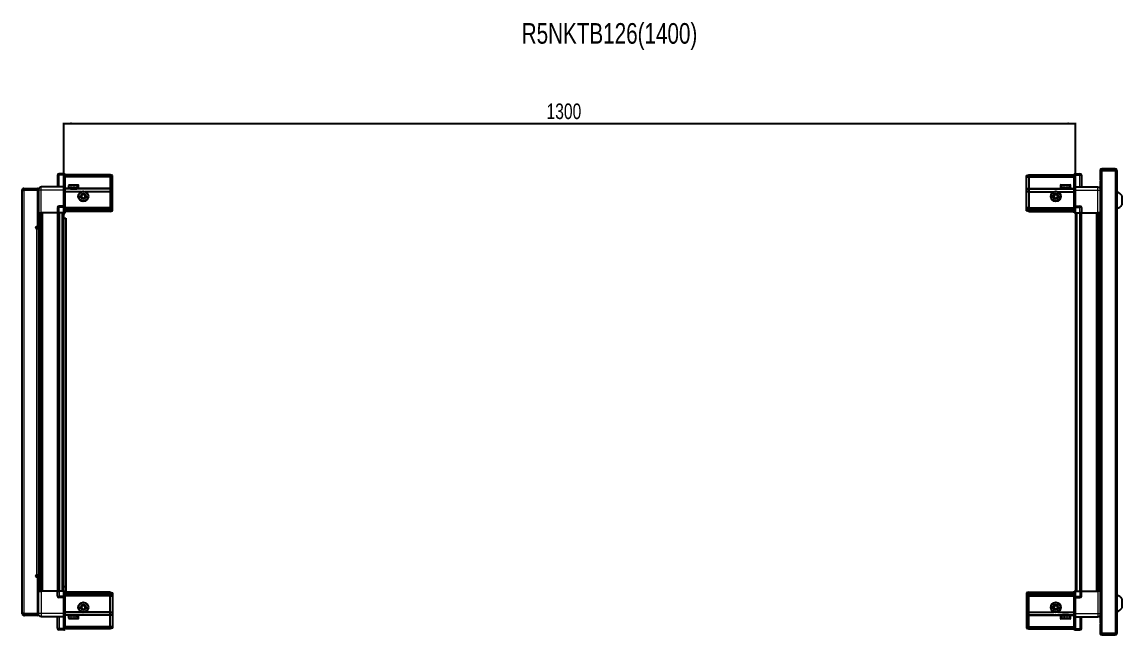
# Model space of a CAD drawing. Header units: millimetres. Extents: x 1315 to 5599, y -723 to 1664.
# Drawn here: x 2843 to 4257, y 877 to 1664 of the extents above; entities that cross this region are included whole.
import ezdxf

# ---------------------------------------------------------------- set-up
doc = ezdxf.new("R2010")
doc.units = ezdxf.units.MM
doc.layers.add('FORMAT', color=7, linetype='Continuous')
doc.styles.add('SLDTEXTSTYLE0', font='TXT', dxfattribs={"width": 0.75})
doc.dimstyles.new('SLDDIMSTYLE0', dxfattribs={"dimtxt": 20, "dimasz": 10, "dimexe": 0, "dimexo": 0.0625, "dimgap": 5, "dimtad": 2, "dimdec": 1, "dimrnd": 1e-09, "dimzin": 12, "dimdsep": 46, "dimtxsty": 'SLDTEXTSTYLE0', "dimsah": 1, "dimcen": 0.09, "dimadec": 0, "dimazin": 3, "dimtfac": 1, "dimtofl": 0, "dimtmove": 0, "dimatfit": 3, "dimfxl": 0, "dimfrac": 2, "dimtolj": 1, "dimtzin": 12, "dimarcsym": 0})

# ---------------------------------------------------------------- blocks, each defined once
blk = doc.blocks.new('_D_5')
at = {"layer": 'FORMAT'}
for p, q in [((2897, 1419.3), (2897, 1534.8)), ((2897, 1533.8), (4197, 1533.8)), ((4197, 1419.3), (4197, 1534.8))]:
    blk.add_line(p, q, dxfattribs=at)
for points in [[(2897, 1533.8), (2907, 1532.3), (2907, 1535.4)], [(4197, 1533.8), (4187, 1535.4), (4187, 1532.3)]]:
    blk.add_solid(points, dxfattribs=at)
at = {"layer": 'FORMAT', "insert": (3517.4, 1559.6), "char_height": 20, "attachment_point": 1, "style": 'SLDTEXTSTYLE0'}
blk.add_mtext('1300', dxfattribs=at)

msp = doc.modelspace()

# ---------------------------------------------------------------- linework, layer by layer
at = {"color": 7, "linetype": 'Continuous', "lineweight": 25}
for p, q in [((4228.83, 1473.72), (4228.83, 1461.32)), ((4230.33, 1473.72), (4230.33, 1461.32)), ((4230.83, 1460.82), (4230.83, 1473.72)), ((4230.83, 1473.72), (4248.23, 1473.72)), ((4248.23, 1475.82), (4230.93, 1475.82)), ((4248.23, 1474.32), (4230.93, 1474.32)), ((4248.23, 1474.32), (4248.23, 1475.82)), ((4248.23, 1473.72), (4250.33, 1473.72)), ((4250.33, 1473.72), (4250.33, 878.92)), ((2889.13, 1467.32), (2889.13, 1452.32)), ((2897.13, 1469.32), (2891.13, 1469.32)), ((2897.13, 1469.32), (2897.46, 1469.32)), ((2897.13, 1469.32), (2897.13, 1467.32)), ((2897.13, 1452.52), (2897.13, 1467.32)), ((2897.13, 1452.52), (2897.13, 1467.32)), ((2898.33, 1468.82), (2897.46, 1469.32)), ((2898.33, 1467.32), (2898.33, 1468.82)), ((2956.63, 1467.82), (2898.33, 1467.82)), ((2898.33, 1467.32), (2898.33, 1452.52)), ((2956.63, 1465.32), (2898.33, 1465.32)), ((2956.63, 1467.82), (2956.63, 1465.32)), ((2959.63, 1467.02), (2956.63, 1467.82)), ((2956.63, 1465.32), (2956.63, 1450.82)), ((2959.63, 1465.17), (2956.63, 1465.32)), ((2959.63, 1465.17), (2959.63, 1467.02)), ((2959.63, 1450.82), (2959.63, 1465.17)), ((4134.33, 1467.02), (4137.33, 1467.82)), ((4134.33, 1465.17), (4134.33, 1467.02)), ((4134.33, 1465.17), (4137.33, 1465.32)), ((4134.33, 1450.82), (4134.33, 1465.17)), ((4137.33, 1467.82), (4137.33, 1465.32)), ((4137.33, 1467.82), (4195.63, 1467.82)), ((4137.33, 1465.32), (4137.33, 1450.82)), ((4137.33, 1465.32), (4195.63, 1465.32)), ((4196.49, 1469.32), (4195.63, 1468.82)), ((4196.49, 1469.32), (4195.63, 1468.82)), ((4195.63, 1468.82), (4195.63, 1467.32)), ((4195.63, 1452.52), (4195.63, 1467.32)), ((4196.83, 1469.32), (4196.49, 1469.32)), ((4196.83, 1469.32), (4196.49, 1469.32)), ((4196.83, 1469.32), (4196.83, 1469.32)), ((4196.83, 1467.32), (4196.83, 1469.32)), ((4196.83, 1469.32), (4202.83, 1469.32)), ((4196.83, 1467.32), (4196.83, 1452.52)), ((4204.83, 1467.32), (4204.83, 1452.32)), ((4228.73, 1460.82), (4228.73, 891.82)), ((4228.73, 1460.82), (4230.83, 1460.82)), ((4228.83, 1461.32), (4230.33, 1461.32)), ((2843.63, 1443.96), (2843.33, 1443.96)), ((2843.33, 1432.39), (2843.33, 1443.96)), ((2845.13, 1448.47), (2843.63, 1448.47)), ((2843.63, 1447.97), (2843.63, 1448.47)), ((2843.63, 904.67), (2843.63, 1447.97)), ((2845.73, 1449.07), (2845.73, 1450.57)), ((2845.73, 1450.57), (2846.63, 1450.57)), ((2845.73, 1449.07), (2846.63, 1449.07)), ((2845.73, 1448.57), (2863.13, 1448.57)), ((2846.63, 1449.07), (2846.63, 1450.57)), ((2846.63, 1450.57), (2863.13, 1450.57)), ((2846.63, 1449.07), (2863.13, 1449.07)), ((2863.13, 1449.07), (2863.13, 1450.57)), ((2864.63, 1448.57), (2863.13, 1448.57)), ((2863.13, 1448.57), (2863.13, 1401.07)), ((2864.63, 1448.32), (2864.63, 1419.32)), ((2897.13, 1452.32), (2868.13, 1452.32)), ((2897.13, 1452.32), (2897.13, 1452.52)), ((2897.13, 1452.32), (2898.33, 1452.32)), ((2897.13, 1448.32), (2897.13, 1452.32)), ((2897.13, 1428.02), (2897.13, 1448.32)), ((2898.33, 1452.52), (2898.33, 1452.32)), ((2898.33, 1452.32), (2898.33, 1448.32)), ((2956.63, 1449.82), (2898.33, 1449.82)), ((2898.33, 1448.32), (2898.33, 1428.02)), ((2919.63, 1446.32), (2898.33, 1446.32)), ((2903.13, 1454.22), (2903.13, 1451.82)), ((2903.13, 1451.82), (2903.13, 1451.32)), ((2903.13, 1451.32), (2903.26, 1451.32)), ((2903.45, 1451.82), (2903.26, 1451.82)), ((2903.26, 1451.82), (2903.26, 1451.32)), ((2903.26, 1451.32), (2903.45, 1451.32)), ((2903.45, 1451.82), (2903.45, 1451.32)), ((2903.45, 1451.32), (2903.98, 1451.32)), ((2903.93, 1455.02), (2911.09, 1455.02)), ((2904.38, 1451.82), (2903.98, 1451.82)), ((2903.98, 1451.82), (2903.98, 1451.32)), ((2903.98, 1451.32), (2904.38, 1451.32)), ((2904.38, 1451.82), (2904.38, 1451.32)), ((2904.38, 1451.32), (2905.25, 1451.32)), ((2905.23, 1451.32), (2905.23, 1451.22)), ((2905.23, 1451.22), (2914.03, 1451.22)), ((2905.82, 1451.82), (2905.25, 1451.82)), ((2905.25, 1451.82), (2905.25, 1451.32)), ((2905.25, 1451.32), (2905.82, 1451.32)), ((2905.63, 1450.82), (2906.32, 1450.34)), ((2905.63, 1450.82), (2910.66, 1450.82)), ((2906.32, 1450.34), (2905.63, 1449.86)), ((2905.63, 1449.86), (2905.63, 1449.82)), ((2905.63, 1449.86), (2910.66, 1449.86)), ((2905.82, 1451.82), (2905.82, 1451.32)), ((2905.82, 1451.32), (2906.95, 1451.32)), ((2906.32, 1450.34), (2910.48, 1450.34)), ((2907.64, 1451.82), (2906.95, 1451.82)), ((2906.95, 1451.82), (2906.95, 1451.32)), ((2906.95, 1451.32), (2907.64, 1451.32)), ((2907.64, 1451.82), (2907.64, 1451.32)), ((2907.64, 1451.32), (2908.91, 1451.32)), ((2909.65, 1451.82), (2908.91, 1451.82)), ((2908.91, 1451.82), (2908.91, 1451.32)), ((2908.91, 1451.32), (2909.14, 1451.32)), ((2909.14, 1451.82), (2909.14, 1451.32)), ((2909.64, 1451.82), (2909.64, 1451.32)), ((2909.64, 1451.32), (2909.65, 1451.32)), ((2909.65, 1451.82), (2909.65, 1451.32)), ((2909.65, 1451.32), (2910.94, 1451.32)), ((2910.48, 1450.34), (2912.94, 1450.34)), ((2910.66, 1450.82), (2913.63, 1450.82)), ((2910.66, 1449.86), (2913.63, 1449.86)), ((2911.65, 1451.82), (2910.94, 1451.82)), ((2910.94, 1451.82), (2910.94, 1451.32)), ((2911, 1451.82), (2911, 1451.32)), ((2911, 1451.32), (2911.65, 1451.32)), ((2911.09, 1455.02), (2915.33, 1455.02)), ((2911.65, 1451.82), (2911.65, 1451.32)), ((2911.65, 1451.32), (2912.84, 1451.32)), ((2913.46, 1451.82), (2912.84, 1451.82)), ((2912.84, 1451.82), (2912.84, 1451.32)), ((2912.84, 1451.32), (2913.46, 1451.32)), ((2912.94, 1450.34), (2913.63, 1450.82)), ((2913.63, 1449.86), (2912.94, 1450.34)), ((2913.46, 1451.82), (2913.46, 1451.32)), ((2913.46, 1451.32), (2914.43, 1451.32)), ((2913.63, 1449.82), (2913.63, 1449.86)), ((2914.03, 1451.22), (2914.03, 1451.32)), ((2914.9, 1451.82), (2914.43, 1451.82)), ((2914.43, 1451.82), (2914.43, 1451.32)), ((2914.43, 1451.32), (2914.9, 1451.32)), ((2914.9, 1451.82), (2914.9, 1451.32)), ((2914.9, 1451.32), (2915.55, 1451.32)), ((2915.82, 1451.82), (2915.55, 1451.82)), ((2915.55, 1451.82), (2915.55, 1451.32)), ((2915.55, 1451.32), (2915.82, 1451.32)), ((2915.82, 1451.82), (2915.82, 1451.32)), ((2915.82, 1451.32), (2916.09, 1451.32)), ((2916.13, 1451.82), (2916.09, 1451.82)), ((2916.09, 1451.82), (2916.09, 1451.32)), ((2916.09, 1451.32), (2916.13, 1451.32)), ((2916.13, 1451.82), (2916.13, 1454.22)), ((2916.13, 1451.82), (2916.13, 1451.32)), ((2956.63, 1446.32), (2924.63, 1446.32)), ((2956.63, 1450.82), (2956.63, 1449.82)), ((2956.63, 1449.82), (2956.63, 1446.32)), ((2959.63, 1449.02), (2956.63, 1449.82)), ((2956.63, 1446.32), (2956.63, 1425.82)), ((2956.63, 1446.32), (2959.63, 1445.99)), ((2959.63, 1449.02), (2959.63, 1450.82)), ((2959.63, 1445.99), (2959.63, 1449.02)), ((2959.63, 1425.82), (2959.63, 1445.99)), ((4134.33, 1449.02), (4134.33, 1450.82)), ((4134.33, 1449.02), (4137.33, 1449.82)), ((4134.33, 1445.99), (4134.33, 1449.02)), ((4137.33, 1446.32), (4134.33, 1445.99)), ((4134.33, 1425.82), (4134.33, 1445.99)), ((4137.33, 1450.82), (4137.33, 1449.82)), ((4137.33, 1449.82), (4137.33, 1446.32)), ((4137.33, 1449.82), (4195.63, 1449.82)), ((4137.33, 1446.32), (4137.33, 1425.82)), ((4137.33, 1446.32), (4169.33, 1446.32)), ((4174.33, 1446.32), (4195.63, 1446.32)), ((4177.83, 1454.22), (4177.83, 1451.32)), ((4177.83, 1451.32), (4177.86, 1451.32)), ((4177.98, 1451.82), (4177.86, 1451.82)), ((4177.86, 1451.82), (4177.86, 1451.32)), ((4177.86, 1451.32), (4177.98, 1451.32)), ((4177.98, 1451.82), (4177.98, 1451.32)), ((4177.98, 1451.32), (4178.39, 1451.32)), ((4178.73, 1451.82), (4178.39, 1451.82)), ((4178.39, 1451.82), (4178.39, 1451.32)), ((4178.39, 1451.32), (4178.73, 1451.32)), ((4178.63, 1455.02), (4190.03, 1455.02)), ((4178.73, 1451.82), (4178.73, 1451.32)), ((4178.73, 1451.32), (4179.51, 1451.32)), ((4180.03, 1451.82), (4179.51, 1451.82)), ((4179.51, 1451.82), (4179.51, 1451.32)), ((4179.51, 1451.32), (4180.03, 1451.32)), ((4179.93, 1451.32), (4179.93, 1451.22)), ((4179.93, 1451.22), (4188.73, 1451.22)), ((4180.03, 1451.82), (4180.03, 1451.32)), ((4180.03, 1451.32), (4181.09, 1451.32)), ((4180.33, 1450.82), (4181.02, 1450.34)), ((4180.33, 1450.82), (4188.33, 1450.82)), ((4181.02, 1450.34), (4180.33, 1449.86)), ((4180.33, 1449.86), (4180.33, 1449.82)), ((4180.33, 1449.86), (4188.33, 1449.86)), ((4181.02, 1450.34), (4187.64, 1450.34)), ((4181.75, 1451.82), (4181.09, 1451.82)), ((4181.09, 1451.82), (4181.09, 1451.32)), ((4181.09, 1451.32), (4181.75, 1451.32)), ((4181.75, 1451.82), (4181.75, 1451.32)), ((4181.75, 1451.32), (4182.99, 1451.32)), ((4183.72, 1451.82), (4182.99, 1451.82)), ((4182.99, 1451.82), (4182.99, 1451.32)), ((4182.99, 1451.32), (4183.42, 1451.32)), ((4183.42, 1451.82), (4183.42, 1451.32)), ((4183.72, 1451.82), (4183.72, 1451.32)), ((4183.72, 1451.32), (4185.02, 1451.32)), ((4185.75, 1451.82), (4185.02, 1451.82)), ((4185.02, 1451.82), (4185.02, 1451.32)), ((4185.29, 1451.82), (4185.29, 1451.32)), ((4185.29, 1451.32), (4185.75, 1451.32)), ((4185.75, 1451.82), (4185.75, 1451.32)), ((4185.75, 1451.32), (4186.98, 1451.32)), ((4187.64, 1451.82), (4186.98, 1451.82)), ((4186.98, 1451.82), (4186.98, 1451.32)), ((4186.98, 1451.32), (4187.64, 1451.32)), ((4187.64, 1451.82), (4187.64, 1451.32)), ((4187.64, 1451.32), (4188.69, 1451.32)), ((4187.64, 1450.34), (4188.33, 1450.82)), ((4188.33, 1449.86), (4187.64, 1450.34)), ((4188.33, 1449.82), (4188.33, 1449.86)), ((4189.21, 1451.82), (4188.69, 1451.82)), ((4188.69, 1451.82), (4188.69, 1451.32)), ((4188.69, 1451.32), (4189.21, 1451.32)), ((4188.73, 1451.22), (4188.73, 1451.32)), ((4189.21, 1451.82), (4189.21, 1451.32)), ((4189.21, 1451.32), (4189.96, 1451.32)), ((4190.29, 1451.82), (4189.96, 1451.82)), ((4189.96, 1451.82), (4189.96, 1451.32)), ((4189.96, 1451.32), (4190.29, 1451.32)), ((4190.29, 1451.82), (4190.29, 1451.32)), ((4190.29, 1451.32), (4190.69, 1451.32)), ((4190.8, 1451.82), (4190.69, 1451.82)), ((4190.69, 1451.82), (4190.69, 1451.32)), ((4190.69, 1451.32), (4190.8, 1451.32)), ((4190.8, 1451.82), (4190.8, 1451.32)), ((4190.8, 1451.32), (4190.83, 1451.32)), ((4190.83, 1451.32), (4190.83, 1454.22)), ((4195.63, 1452.32), (4195.63, 1452.52)), ((4196.83, 1452.32), (4195.63, 1452.32)), ((4195.63, 1448.32), (4195.63, 1452.32)), ((4195.63, 1428.02), (4195.63, 1448.32)), ((4196.83, 1452.52), (4196.83, 1452.32)), ((4196.83, 1452.32), (4196.83, 1448.32)), ((4196.83, 1452.32), (4225.83, 1452.32)), ((4196.83, 1448.32), (4196.83, 1428.02)), ((2843.33, 1432.39), (2843.63, 1432.39)), ((2897.13, 1427.82), (2891.13, 1427.82)), ((2897.13, 1427.82), (2897.13, 1428.02)), ((2897.13, 1427.82), (2897.13, 1425.82)), ((2897.13, 1427.82), (2898.33, 1427.82)), ((2898.33, 1428.02), (2898.33, 1427.82)), ((2898.33, 1427.15), (2898.33, 1427.82)), ((4195.63, 1427.82), (4195.63, 1428.02)), ((4196.83, 1427.82), (4195.63, 1427.82)), ((4195.63, 1427.82), (4195.63, 1427.15)), ((4196.83, 1428.02), (4196.83, 1427.82)), ((4196.83, 1425.82), (4196.83, 1427.82)), ((4196.83, 1425.82), (4196.83, 1427.82)), ((4196.83, 1427.82), (4202.83, 1427.82)), ((4256.93, 1429.32), (4256.93, 1441.32)), ((2863.13, 1422.07), (2864.63, 1422.07)), ((2864.63, 1419.32), (2863.13, 1419.32)), ((2865.28, 933.32), (2865.28, 1419.32)), ((2867.07, 1419.32), (2867.07, 933.32)), ((2867.1, 1419.32), (2867.1, 933.32)), ((2889.13, 1419.32), (2868.13, 1419.32)), ((2889.13, 1425.82), (2889.13, 1419.32)), ((2889.13, 1419.32), (2891.13, 1419.32)), ((2889.78, 933.32), (2889.78, 1419.32)), ((2897.13, 1419.32), (2891.13, 1419.32)), ((2896.98, 933.32), (2896.98, 1419.32)), ((2897.13, 1419.32), (2897.13, 1425.82)), ((2897.13, 1419.32), (2897.13, 1425.82)), ((2897.13, 1419.32), (2897.46, 1419.32)), ((2897.13, 1419.32), (2897.13, 1419.32)), ((2897.46, 1419.32), (2897.46, 1425.82)), ((2898.33, 1419.32), (2897.46, 1419.32)), ((2897.46, 1419.32), (2897.46, 1419.32)), ((2898.33, 1427.15), (2898.33, 1419.32)), ((2956.63, 1424.82), (2898.33, 1424.82)), ((2956.63, 1423.82), (2898.33, 1423.82)), ((2956.63, 1422.32), (2898.33, 1422.32)), ((2956.63, 1420.82), (2898.33, 1420.82)), ((2956.63, 1425.82), (2956.63, 1424.82)), ((2956.63, 1424.82), (2956.63, 1423.82)), ((2956.63, 1424.82), (2959.63, 1424.02)), ((2956.63, 1423.82), (2956.63, 1422.32)), ((2956.63, 1423.82), (2959.63, 1423.28)), ((2956.63, 1422.32), (2959.63, 1422.78)), ((2956.63, 1422.32), (2956.63, 1420.82)), ((2956.63, 1420.82), (2959.63, 1421.63)), ((2959.63, 1424.02), (2959.63, 1425.82)), ((2959.63, 1423.28), (2959.63, 1424.02)), ((2959.63, 1422.78), (2959.63, 1423.28)), ((2959.63, 1421.63), (2959.63, 1422.78)), ((4134.33, 1424.02), (4134.33, 1425.82)), ((4137.33, 1424.82), (4134.33, 1424.02)), ((4134.33, 1423.28), (4134.33, 1424.02)), ((4137.33, 1423.82), (4134.33, 1423.28)), ((4134.33, 1422.78), (4134.33, 1423.28)), ((4134.33, 1421.63), (4134.33, 1422.78)), ((4137.33, 1422.32), (4134.33, 1422.78)), ((4137.33, 1420.82), (4134.33, 1421.63)), ((4137.33, 1425.82), (4137.33, 1424.82)), ((4137.33, 1424.82), (4137.33, 1423.82)), ((4137.33, 1424.82), (4195.63, 1424.82)), ((4137.33, 1423.82), (4137.33, 1422.32)), ((4137.33, 1423.82), (4195.63, 1423.82)), ((4137.33, 1422.32), (4195.63, 1422.32)), ((4137.33, 1422.32), (4137.33, 1420.82)), ((4137.33, 1420.82), (4195.63, 1420.82)), ((4195.63, 1419.32), (4195.63, 1427.15)), ((4196.49, 1419.32), (4195.63, 1419.32)), ((4196.49, 1425.82), (4196.49, 1419.32)), ((4196.83, 1419.32), (4196.49, 1419.32)), ((4196.83, 1425.82), (4196.83, 1419.32)), ((4196.83, 1419.32), (4202.83, 1419.32)), ((4196.98, 1419.32), (4196.98, 933.32)), ((4204.83, 1419.32), (4202.83, 1419.32)), ((4204.18, 1419.32), (4204.18, 933.32)), ((4204.83, 1425.82), (4204.83, 1419.32)), ((4204.83, 1419.32), (4225.83, 1419.32)), ((4226.85, 933.32), (4226.85, 1419.32)), ((4226.88, 933.32), (4226.88, 1419.32)), ((4228.68, 1419.32), (4228.68, 933.32)), ((2863.13, 1401.07), (2861.78, 1401.07)), ((2896.98, 1412.32), (2899.48, 1412.32)), ((2899.48, 1412.32), (2899.48, 938.82)), ((2861.78, 1399.07), (2862.53, 1399.07)), ((2862.53, 1399.07), (2864.63, 1399.07)), ((2864.63, 1399.07), (2864.63, 953.57)), ((2862.53, 953.57), (2861.78, 953.57)), ((2861.78, 951.57), (2863.13, 951.57)), ((2864.63, 953.57), (2862.53, 953.57)), ((2863.13, 951.57), (2863.13, 904.07)), ((2864.63, 933.32), (2863.13, 933.32)), ((2864.63, 904.32), (2864.63, 933.32)), ((2889.13, 933.32), (2868.13, 933.32)), ((2889.13, 926.82), (2889.13, 933.32)), ((2889.13, 933.32), (2891.13, 933.32)), ((2897.13, 933.32), (2891.13, 933.32)), ((2899.48, 938.82), (2896.98, 938.82)), ((2897.13, 926.82), (2897.13, 933.32)), ((2897.13, 933.32), (2897.46, 933.32)), ((2897.46, 926.82), (2897.46, 933.32)), ((2897.46, 933.32), (2898.33, 933.32)), ((2898.33, 933.32), (2898.33, 925.5)), ((2899.48, 938.82), (2899.48, 931.82)), ((4195.63, 925.5), (4195.63, 933.32)), ((4195.63, 933.32), (4196.49, 933.32)), ((4196.49, 933.32), (4196.49, 933.32)), ((4196.49, 933.32), (4196.49, 926.82)), ((4196.83, 933.32), (4196.49, 933.32)), ((4196.83, 933.32), (4196.83, 926.82)), ((4196.83, 933.32), (4196.83, 933.32)), ((4196.83, 933.32), (4196.83, 926.82)), ((4196.83, 933.32), (4202.83, 933.32)), ((4204.83, 933.32), (4202.83, 933.32)), ((4204.83, 926.82), (4204.83, 933.32)), ((4204.83, 933.32), (4225.83, 933.32)), ((2843.63, 920.26), (2843.33, 920.26)), ((2843.33, 910.58), (2843.33, 920.26)), ((2864.63, 930.57), (2863.13, 930.57)), ((2897.13, 924.82), (2891.13, 924.82)), ((2897.13, 926.82), (2897.13, 924.82)), ((2897.13, 926.82), (2897.13, 924.82)), ((2897.13, 924.82), (2898.33, 924.82)), ((2897.13, 924.62), (2897.13, 924.82)), ((2897.13, 904.32), (2897.13, 924.62)), ((2956.63, 931.82), (2898.33, 931.82)), ((2956.63, 930.32), (2898.33, 930.32)), ((2956.63, 928.82), (2898.33, 928.82)), ((2956.63, 927.82), (2898.33, 927.82)), ((2898.33, 924.82), (2898.33, 925.5)), ((2898.33, 924.82), (2898.33, 924.62)), ((2898.33, 924.62), (2898.33, 904.32)), ((2956.63, 930.32), (2956.63, 931.82)), ((2956.63, 931.82), (2959.63, 931.02)), ((2956.63, 928.82), (2956.63, 930.32)), ((2956.63, 930.32), (2959.63, 929.87)), ((2956.63, 928.82), (2959.63, 929.37)), ((2956.63, 927.82), (2956.63, 928.82)), ((2956.63, 927.82), (2959.63, 928.63)), ((2956.63, 926.82), (2956.63, 927.82)), ((2956.63, 906.32), (2956.63, 926.82)), ((2959.63, 931.02), (2959.63, 929.87)), ((2959.63, 929.87), (2959.63, 929.37)), ((2959.63, 929.37), (2959.63, 928.63)), ((2959.63, 928.63), (2959.63, 926.82)), ((2959.63, 926.82), (2959.63, 906.66)), ((4137.33, 931.82), (4134.33, 931.02)), ((4134.33, 931.02), (4134.33, 929.87)), ((4137.33, 930.32), (4134.33, 929.87)), ((4134.33, 929.87), (4134.33, 929.37)), ((4137.33, 928.82), (4134.33, 929.37)), ((4134.33, 929.37), (4134.33, 928.63)), ((4137.33, 927.82), (4134.33, 928.63)), ((4134.33, 928.63), (4134.33, 926.82)), ((4134.33, 926.82), (4134.33, 906.66)), ((4137.33, 930.32), (4137.33, 931.82)), ((4137.33, 931.82), (4195.63, 931.82)), ((4137.33, 928.82), (4137.33, 930.32)), ((4137.33, 930.32), (4195.63, 930.32)), ((4137.33, 928.82), (4195.63, 928.82)), ((4137.33, 927.82), (4137.33, 928.82)), ((4137.33, 927.82), (4195.63, 927.82)), ((4137.33, 926.82), (4137.33, 927.82)), ((4137.33, 906.32), (4137.33, 926.82)), ((4195.63, 925.5), (4195.63, 924.82)), ((4196.83, 924.82), (4195.63, 924.82)), ((4195.63, 924.62), (4195.63, 924.82)), ((4195.63, 904.32), (4195.63, 924.62)), ((4196.83, 924.82), (4196.83, 926.82)), ((4196.83, 924.82), (4196.83, 924.62)), ((4196.83, 924.82), (4202.83, 924.82)), ((4196.83, 924.62), (4196.83, 904.32)), ((4256.93, 911.32), (4256.93, 923.32)), ((2843.33, 908.69), (2843.33, 910.58)), ((2843.33, 908.69), (2843.63, 908.69)), ((2919.63, 906.32), (2898.33, 906.32)), ((2956.63, 906.32), (2924.63, 906.32)), ((2956.63, 906.32), (2959.63, 906.66)), ((2956.63, 902.82), (2956.63, 906.32)), ((2959.63, 906.66), (2959.63, 903.63)), ((4137.33, 906.32), (4134.33, 906.66)), ((4134.33, 906.66), (4134.33, 903.63)), ((4137.33, 906.32), (4169.33, 906.32)), ((4137.33, 902.82), (4137.33, 906.32)), ((4174.33, 906.32), (4195.63, 906.32)), ((2843.63, 904.17), (2843.63, 904.67)), ((2845.13, 904.17), (2843.63, 904.17)), ((2863.13, 904.07), (2845.73, 904.07)), ((2845.73, 903.57), (2845.73, 902.07)), ((2845.73, 903.57), (2846.63, 903.57)), ((2845.73, 902.07), (2846.63, 902.07)), ((2846.63, 903.57), (2846.63, 902.07)), ((2863.13, 903.57), (2846.63, 903.57)), ((2863.13, 902.07), (2846.63, 902.07)), ((2863.13, 904.07), (2864.63, 904.07)), ((2863.13, 903.57), (2863.13, 902.07)), ((2897.13, 900.32), (2868.13, 900.32)), ((2889.13, 885.32), (2889.13, 900.32)), ((2897.13, 900.32), (2897.13, 904.32)), ((2897.13, 900.32), (2898.33, 900.32)), ((2897.13, 900.12), (2897.13, 900.32)), ((2897.13, 885.32), (2897.13, 900.12)), ((2898.33, 904.32), (2898.33, 900.32)), ((2956.63, 902.82), (2898.33, 902.82)), ((2898.33, 900.32), (2898.33, 900.12)), ((2898.33, 900.12), (2898.33, 885.32)), ((2903.13, 901.32), (2903.13, 898.42)), ((2903.22, 901.32), (2903.13, 901.32)), ((2903.22, 900.82), (2903.22, 901.32)), ((2903.39, 901.32), (2903.22, 901.32)), ((2903.22, 900.82), (2903.39, 900.82)), ((2903.39, 900.82), (2903.39, 901.32)), ((2903.88, 901.32), (2903.39, 901.32)), ((2903.88, 900.82), (2903.88, 901.32)), ((2904.26, 901.32), (2903.88, 901.32)), ((2903.88, 900.82), (2904.26, 900.82)), ((2904.08, 897.62), (2903.93, 897.62)), ((2915.33, 897.62), (2904.08, 897.62)), ((2904.26, 900.82), (2904.26, 901.32)), ((2905.1, 901.32), (2904.26, 901.32)), ((2905.1, 900.82), (2905.1, 901.32)), ((2905.66, 901.32), (2905.1, 901.32)), ((2905.1, 900.82), (2905.66, 900.82)), ((2905.23, 901.42), (2905.23, 901.32)), ((2910.62, 901.42), (2905.23, 901.42)), ((2905.63, 902.82), (2905.63, 902.79)), ((2905.63, 902.79), (2906.32, 902.31)), ((2905.73, 902.79), (2905.63, 902.79)), ((2906.32, 902.31), (2905.63, 901.82)), ((2905.73, 901.82), (2905.63, 901.82)), ((2905.66, 900.82), (2905.66, 901.32)), ((2906.76, 901.32), (2905.66, 901.32)), ((2913.63, 902.79), (2905.73, 902.79)), ((2913.63, 901.82), (2905.73, 901.82)), ((2906.4, 902.31), (2906.32, 902.31)), ((2912.94, 902.31), (2906.4, 902.31)), ((2906.76, 900.82), (2906.76, 901.32)), ((2907.44, 901.32), (2906.76, 901.32)), ((2906.76, 900.82), (2907.44, 900.82)), ((2907.44, 900.82), (2907.44, 901.32)), ((2908.71, 901.32), (2907.44, 901.32)), ((2908.71, 900.82), (2908.71, 901.32)), ((2909, 901.32), (2908.71, 901.32)), ((2908.71, 900.82), (2909.44, 900.82)), ((2909, 900.82), (2909, 901.32)), ((2909.44, 900.82), (2909.44, 901.32)), ((2910.74, 901.32), (2909.44, 901.32)), ((2914.03, 901.42), (2910.62, 901.42)), ((2910.74, 900.82), (2910.74, 901.32)), ((2910.74, 900.82), (2911.46, 900.82)), ((2910.87, 900.82), (2910.87, 901.32)), ((2911.46, 901.32), (2910.87, 901.32)), ((2911.46, 900.82), (2911.46, 901.32)), ((2912.66, 901.32), (2911.46, 901.32)), ((2912.66, 900.82), (2912.66, 901.32)), ((2913.3, 901.32), (2912.66, 901.32)), ((2912.66, 900.82), (2913.3, 900.82)), ((2912.94, 902.31), (2913.63, 902.79)), ((2913.63, 901.82), (2912.94, 902.31)), ((2913.3, 900.82), (2913.3, 901.32)), ((2914.29, 901.32), (2913.3, 901.32)), ((2913.63, 902.79), (2913.63, 902.82)), ((2914.03, 901.32), (2914.03, 901.42)), ((2914.29, 900.82), (2914.29, 901.32)), ((2914.77, 901.32), (2914.29, 901.32)), ((2914.29, 900.82), (2914.77, 900.82)), ((2914.77, 900.82), (2914.77, 901.32)), ((2915.46, 901.32), (2914.77, 901.32)), ((2915.46, 900.82), (2915.46, 901.32)), ((2915.75, 901.32), (2915.46, 901.32)), ((2915.46, 900.82), (2915.75, 900.82)), ((2915.75, 900.82), (2915.75, 901.32)), ((2916.06, 901.32), (2915.75, 901.32)), ((2916.06, 900.82), (2916.06, 901.32)), ((2916.12, 901.32), (2916.06, 901.32)), ((2916.06, 900.82), (2916.12, 900.82)), ((2916.12, 900.82), (2916.12, 901.32)), ((2916.13, 901.32), (2916.12, 901.32)), ((2916.13, 898.42), (2916.13, 901.32)), ((2959.63, 903.63), (2956.63, 902.82)), ((2956.63, 901.82), (2956.63, 902.82)), ((2956.63, 887.32), (2956.63, 901.82)), ((2959.63, 903.63), (2959.63, 901.82)), ((2959.63, 901.82), (2959.63, 887.48)), ((4134.33, 903.63), (4137.33, 902.82)), ((4134.33, 903.63), (4134.33, 901.82)), ((4134.33, 901.82), (4134.33, 887.48)), ((4137.33, 902.82), (4195.63, 902.82)), ((4137.33, 901.82), (4137.33, 902.82)), ((4137.33, 887.32), (4137.33, 901.82)), ((4177.83, 901.32), (4177.83, 898.42)), ((4177.85, 901.32), (4177.83, 901.32)), ((4177.85, 900.82), (4177.85, 901.32)), ((4177.94, 901.32), (4177.85, 901.32)), ((4177.85, 900.82), (4177.94, 900.82)), ((4177.94, 900.82), (4177.94, 901.32)), ((4178.32, 901.32), (4177.94, 901.32)), ((4178.32, 900.82), (4178.32, 901.32)), ((4178.63, 901.32), (4178.32, 901.32)), ((4178.32, 900.82), (4178.63, 900.82)), ((4178.63, 900.82), (4178.63, 901.32)), ((4179.37, 901.32), (4178.63, 901.32)), ((4190.03, 897.62), (4178.63, 897.62)), ((4179.37, 900.82), (4179.37, 901.32)), ((4179.88, 901.32), (4179.37, 901.32)), ((4179.37, 900.82), (4179.88, 900.82)), ((4179.88, 900.82), (4179.88, 901.32)), ((4180.92, 901.32), (4179.88, 901.32)), ((4179.93, 901.42), (4179.93, 901.32)), ((4188.73, 901.42), (4179.93, 901.42)), ((4180.33, 902.82), (4180.33, 902.79)), ((4180.33, 902.79), (4181.02, 902.31)), ((4188.33, 902.79), (4180.33, 902.79)), ((4181.02, 902.31), (4180.33, 901.82)), ((4188.33, 901.82), (4180.33, 901.82)), ((4180.92, 900.82), (4180.92, 901.32)), ((4181.57, 901.32), (4180.92, 901.32)), ((4180.92, 900.82), (4181.57, 900.82)), ((4187.64, 902.31), (4181.02, 902.31)), ((4181.57, 900.82), (4181.57, 901.32)), ((4182.79, 901.32), (4181.57, 901.32)), ((4182.79, 900.82), (4182.79, 901.32)), ((4183.29, 901.32), (4182.79, 901.32)), ((4182.79, 900.82), (4183.52, 900.82)), ((4183.29, 900.82), (4183.29, 901.32)), ((4183.52, 900.82), (4183.52, 901.32)), ((4184.82, 901.32), (4183.52, 901.32)), ((4184.82, 900.82), (4184.82, 901.32)), ((4184.82, 900.82), (4185.55, 900.82)), ((4185.16, 900.82), (4185.16, 901.32)), ((4185.55, 901.32), (4185.16, 901.32)), ((4185.55, 900.82), (4185.55, 901.32)), ((4186.8, 901.32), (4185.55, 901.32)), ((4186.8, 900.82), (4186.8, 901.32)), ((4187.46, 901.32), (4186.8, 901.32)), ((4186.8, 900.82), (4187.46, 900.82)), ((4187.46, 900.82), (4187.46, 901.32)), ((4188.54, 901.32), (4187.46, 901.32)), ((4187.64, 902.31), (4188.33, 902.79)), ((4188.33, 901.82), (4187.64, 902.31)), ((4188.33, 902.79), (4188.33, 902.82)), ((4188.54, 900.82), (4188.54, 901.32)), ((4189.07, 901.32), (4188.54, 901.32)), ((4188.54, 900.82), (4189.07, 900.82)), ((4188.73, 901.32), (4188.73, 901.42)), ((4189.07, 900.82), (4189.07, 901.32)), ((4189.86, 901.32), (4189.07, 901.32)), ((4189.86, 900.82), (4189.86, 901.32)), ((4190.21, 901.32), (4189.86, 901.32)), ((4189.86, 900.82), (4190.21, 900.82)), ((4190.21, 900.82), (4190.21, 901.32)), ((4190.64, 901.32), (4190.21, 901.32)), ((4190.64, 900.82), (4190.64, 901.32)), ((4190.78, 901.32), (4190.64, 901.32)), ((4190.64, 900.82), (4190.78, 900.82)), ((4190.78, 900.82), (4190.78, 901.32)), ((4190.83, 901.32), (4190.78, 901.32)), ((4190.83, 898.42), (4190.83, 901.32)), ((4195.63, 900.32), (4195.63, 904.32)), ((4196.83, 900.32), (4195.63, 900.32)), ((4195.63, 900.12), (4195.63, 900.32)), ((4195.63, 885.32), (4195.63, 900.12)), ((4196.83, 904.32), (4196.83, 900.32)), ((4196.83, 900.32), (4196.83, 900.12)), ((4196.83, 900.32), (4225.83, 900.32)), ((4196.83, 900.12), (4196.83, 885.32)), ((4196.83, 900.12), (4196.83, 885.32)), ((4204.83, 885.32), (4204.83, 900.32)), ((4230.83, 891.82), (4228.73, 891.82)), ((4228.83, 891.32), (4230.33, 891.32)), ((4228.83, 891.32), (4228.83, 878.92)), ((4230.33, 891.32), (4230.33, 878.92)), ((4230.83, 878.92), (4230.83, 891.82)), ((2897.13, 883.32), (2891.13, 883.32)), ((2897.13, 885.32), (2897.13, 883.32)), ((2897.13, 883.32), (2897.46, 883.32)), ((2897.13, 883.32), (2897.46, 883.32)), ((2897.13, 883.32), (2897.13, 883.32)), ((2897.46, 883.32), (2898.33, 883.82)), ((2897.46, 883.32), (2898.33, 883.82)), ((2956.63, 887.32), (2898.33, 887.32)), ((2898.33, 883.82), (2898.33, 885.32)), ((2956.63, 884.82), (2898.33, 884.82)), ((2959.63, 887.48), (2956.63, 887.32)), ((2956.63, 884.82), (2956.63, 887.32)), ((2959.63, 885.63), (2956.63, 884.82)), ((2959.63, 887.48), (2959.63, 885.63)), ((4134.33, 887.48), (4137.33, 887.32)), ((4134.33, 887.48), (4134.33, 885.63)), ((4134.33, 885.63), (4137.33, 884.82)), ((4137.33, 887.32), (4195.63, 887.32)), ((4137.33, 884.82), (4137.33, 887.32)), ((4137.33, 884.82), (4195.63, 884.82)), ((4195.63, 885.32), (4195.63, 883.82)), ((4195.63, 883.82), (4196.49, 883.32)), ((4196.83, 883.32), (4196.49, 883.32)), ((4196.83, 883.32), (4196.83, 885.32)), ((4196.83, 883.32), (4202.83, 883.32)), ((4248.23, 878.92), (4230.83, 878.92)), ((4230.93, 878.32), (4248.23, 878.32)), ((4230.93, 876.82), (4248.23, 876.82)), ((4250.33, 878.92), (4248.23, 878.92)), ((4248.23, 878.32), (4248.23, 876.82))]:
    msp.add_line(p, q, dxfattribs=at)
at = {"color": 8, "linetype": 'Continuous', "lineweight": 18}
for p, q in [((4230.33, 1473.72), (4228.83, 1473.72)), ((4230.93, 1474.32), (4230.93, 1475.82)), ((4248.23, 1473.72), (4248.23, 878.92)), ((2891.13, 1467.32), (2889.13, 1467.32)), ((2891.13, 1467.32), (2891.13, 1469.32)), ((2891.13, 1452.32), (2891.13, 1467.32)), ((2897.13, 1467.32), (2891.13, 1467.32)), ((2897.13, 1467.32), (2898.33, 1467.32)), ((4196.83, 1467.32), (4195.63, 1467.32)), ((4196.83, 1467.32), (4202.83, 1467.32)), ((4202.83, 1467.32), (4202.83, 1469.32)), ((4202.83, 1452.32), (4202.83, 1467.32)), ((4202.83, 1467.32), (4204.83, 1467.32)), ((4230.83, 1460.82), (4230.83, 891.82)), ((2845.73, 1448.57), (2845.73, 904.07)), ((2868.13, 1419.32), (2868.13, 1448.32)), ((2897.13, 1448.32), (2868.13, 1448.32)), ((2897.13, 1452.52), (2898.33, 1452.52)), ((2897.13, 1448.32), (2898.33, 1448.32)), ((2905.63, 1450.82), (2898.33, 1450.82)), ((2903.13, 1454.22), (2911.3, 1454.22)), ((2911.3, 1454.22), (2916.13, 1454.22)), ((2956.63, 1450.82), (2913.63, 1450.82)), ((2959.63, 1450.82), (2956.63, 1450.82)), ((4134.33, 1450.82), (4137.33, 1450.82)), ((4137.33, 1450.82), (4180.33, 1450.82)), ((4177.83, 1454.22), (4190.83, 1454.22)), ((4188.33, 1450.82), (4195.63, 1450.82)), ((4195.63, 1452.52), (4196.83, 1452.52)), ((4196.83, 1448.32), (4195.63, 1448.32)), ((4196.83, 1448.32), (4225.83, 1448.32)), ((4225.83, 1419.32), (4225.83, 1448.32)), ((2891.13, 1425.82), (2891.13, 1427.82)), ((2897.13, 1428.02), (2898.33, 1428.02)), ((4195.63, 1428.02), (4196.83, 1428.02)), ((4202.83, 1425.82), (4202.83, 1427.82)), ((2864.63, 1399.07), (2864.63, 1419.32)), ((2865.86, 1419.32), (2865.86, 933.32)), ((2868.31, 933.32), (2868.31, 1419.32)), ((2869.72, 1419.32), (2869.72, 933.32)), ((2889.13, 1425.82), (2891.13, 1425.82)), ((2889.13, 933.32), (2889.13, 1419.32)), ((2891.13, 1419.32), (2891.13, 1425.82)), ((2897.13, 1425.82), (2891.13, 1425.82)), ((2891.78, 933.32), (2891.78, 1419.32)), ((2894.98, 933.32), (2894.98, 1419.32)), ((2897.13, 1425.82), (2897.46, 1425.82)), ((2897.13, 1419.32), (2897.46, 1419.32)), ((2956.63, 1425.82), (2898.33, 1425.82)), ((2956.63, 1425.82), (2959.63, 1425.82)), ((4137.33, 1425.82), (4134.33, 1425.82)), ((4137.33, 1425.82), (4195.63, 1425.82)), ((4196.83, 1425.82), (4196.49, 1425.82)), ((4196.83, 1425.82), (4202.83, 1425.82)), ((4198.98, 1419.32), (4198.98, 933.32)), ((4202.18, 1419.32), (4202.18, 933.32)), ((4204.83, 1425.82), (4202.83, 1425.82)), ((4202.83, 1419.32), (4202.83, 1425.82)), ((4204.83, 1419.32), (4204.83, 933.32)), ((4224.23, 933.32), (4224.23, 1419.32)), ((4225.64, 1419.32), (4225.64, 933.32)), ((4228.09, 933.32), (4228.09, 1419.32)), ((2862.53, 953.57), (2862.53, 1399.07)), ((2864.63, 933.32), (2864.63, 953.57)), ((2868.13, 933.32), (2868.13, 904.32)), ((2891.13, 933.32), (2891.13, 926.82)), ((4196.83, 933.32), (4196.49, 933.32)), ((4202.83, 933.32), (4202.83, 926.82)), ((4225.83, 933.32), (4225.83, 904.32)), ((2889.13, 926.82), (2891.13, 926.82)), ((2891.13, 926.82), (2891.13, 924.82)), ((2897.13, 926.82), (2891.13, 926.82)), ((2897.13, 926.82), (2897.46, 926.82)), ((2898.33, 924.62), (2897.13, 924.62)), ((2956.63, 926.82), (2898.33, 926.82)), ((2956.63, 926.82), (2959.63, 926.82)), ((4137.33, 926.82), (4134.33, 926.82)), ((4137.33, 926.82), (4195.63, 926.82)), ((4196.83, 924.62), (4195.63, 924.62)), ((4196.83, 926.82), (4196.49, 926.82)), ((4196.83, 926.82), (4202.83, 926.82)), ((4204.83, 926.82), (4202.83, 926.82)), ((4202.83, 926.82), (4202.83, 924.82)), ((2897.13, 904.32), (2868.13, 904.32)), ((2891.13, 900.32), (2891.13, 885.32)), ((2897.13, 904.32), (2898.33, 904.32)), ((2898.33, 900.12), (2897.13, 900.12)), ((2905.63, 901.82), (2898.33, 901.82)), ((2903.3, 898.42), (2903.13, 898.42)), ((2916.13, 898.42), (2903.3, 898.42)), ((2956.63, 901.82), (2913.63, 901.82)), ((2959.63, 901.82), (2956.63, 901.82)), ((4134.33, 901.82), (4137.33, 901.82)), ((4137.33, 901.82), (4180.33, 901.82)), ((4190.83, 898.42), (4177.83, 898.42)), ((4188.33, 901.82), (4195.63, 901.82)), ((4196.83, 904.32), (4195.63, 904.32)), ((4196.83, 900.12), (4195.63, 900.12)), ((4196.83, 904.32), (4225.83, 904.32)), ((4202.83, 900.32), (4202.83, 885.32)), ((2891.13, 885.32), (2889.13, 885.32)), ((2897.13, 885.32), (2891.13, 885.32)), ((2891.13, 885.32), (2891.13, 883.32)), ((2897.13, 885.32), (2898.33, 885.32)), ((4196.83, 885.32), (4195.63, 885.32)), ((4196.83, 885.32), (4202.83, 885.32)), ((4202.83, 885.32), (4204.83, 885.32)), ((4202.83, 885.32), (4202.83, 883.32)), ((4230.33, 878.92), (4228.83, 878.92)), ((4230.93, 878.32), (4230.93, 876.82))]:
    msp.add_line(p, q, dxfattribs=at)
at = {"color": 7, "linetype": 'Continuous', "lineweight": 25}
for centre, radius in [((2922.13, 1440.32), 6.5), ((2922.13, 1440.32), 3.46), ((4171.83, 1440.32), 6.5), ((4171.83, 1440.32), 3.46), ((2922.13, 912.32), 6.5), ((2922.13, 912.32), 3.46), ((4171.83, 912.32), 6.5), ((4171.83, 912.32), 3.46)]:
    msp.add_circle(centre, radius, dxfattribs=at)
at = {"color": 8, "linetype": 'Continuous', "lineweight": 18}
for centre in [(2922.13, 1440.32), (4171.83, 1440.32), (2922.13, 912.32), (4171.83, 912.32)]:
    msp.add_circle(centre, 5.7, dxfattribs=at)
at = {"color": 7, "linetype": 'Continuous', "lineweight": 25}
for centre, radius, start, end in [((4230.93, 1473.72), 2.1, 90, 180), ((4230.93, 1473.72), 0.6, 90, 180), ((4248.23, 1473.72), 2.1, 0, 90), ((4248.23, 1473.72), 0.6, 0, 90), ((2891.13, 1467.32), 2, 90, 180), ((4202.83, 1467.32), 2, 0, 90), ((2845.63, 1448.07), 0.5, 90, 117.52901), ((2863.03, 1448.47), 0.6, 9.59407, 90), ((2863.03, 1448.47), 2.1, 32.2369, 87.2706), ((2903.93, 1454.22), 0.8, 90, 180), ((2905.23, 1450.82), 0.4, 0, 90), ((2914.03, 1450.82), 0.4, 90, 180), ((2915.33, 1454.22), 0.8, 0, 90), ((2922.13, 1440.32), 2.5, 101.00659, 161.00659), ((2922.13, 1440.32), 2.5, 41.00659, 101.00659), ((2922.13, 1440.32), 2.5, 341.00659, 41.00659), ((4171.83, 1440.32), 2.5, 120.74103, 180.74103), ((4171.83, 1440.32), 2.5, 60.74103, 120.74103), ((4171.83, 1440.32), 2.5, 0.74103, 60.74103), ((4178.63, 1454.22), 0.8, 90, 180), ((4179.93, 1450.82), 0.4, 0, 90), ((4188.73, 1450.82), 0.4, 90, 180), ((4190.03, 1454.22), 0.8, 0, 90), ((4247.3, 1434.3), 11.91, 36.1266, 75.29965), ((2891.13, 1425.82), 2, 90, 180), ((2922.13, 1440.32), 2.5, 161.00659, 221.00659), ((2922.13, 1440.32), 2.5, 221.00659, 281.00659), ((2922.13, 1440.32), 2.5, 281.00659, 341.00659), ((4171.83, 1440.32), 2.5, 180.74103, 240.74103), ((4171.83, 1440.32), 2.5, 240.74103, 300.74103), ((4171.83, 1440.32), 2.5, 300.74103, 0.74103), ((4202.83, 1425.82), 2, 0, 90), ((4247.3, 1436.35), 11.91, 284.70035, 323.8734), ((2894.48, 1421.97), 5, 300, 346.70293), ((2861.78, 1400.07), 1, 90, 270), ((2861.78, 952.57), 1, 90, 270), ((2891.13, 926.82), 2, 180, 270), ((4202.83, 926.82), 2, 270, 0), ((4247.3, 916.3), 11.91, 36.1266, 75.29965), ((2922.13, 912.32), 2.5, 127.98423, 187.98423), ((2922.13, 912.32), 2.5, 187.98423, 247.98423), ((2922.13, 912.32), 2.5, 67.98423, 127.98423), ((2922.13, 912.32), 2.5, 247.98423, 307.98423), ((2922.13, 912.32), 2.5, 7.98423, 67.98423), ((2922.13, 912.32), 2.5, 307.98423, 7.98423), ((4171.83, 912.32), 2.5, 155.91157, 215.91157), ((4171.83, 912.32), 2.5, 95.91157, 155.91157), ((4171.83, 912.32), 2.5, 215.91157, 275.91157), ((4171.83, 912.32), 2.5, 35.91157, 95.91157), ((4171.83, 912.32), 2.5, 275.91157, 335.91157), ((4171.83, 912.32), 2.5, 335.91157, 35.91157), ((4247.3, 918.35), 11.91, 284.70035, 323.8734), ((2845.63, 904.57), 0.5, 243.29122, 270), ((2863.03, 904.17), 0.6, 270, 350.40593), ((2863.03, 904.17), 2.1, 272.7294, 327.8305), ((2903.93, 898.42), 0.8, 180, 270), ((2905.23, 901.82), 0.4, 270, 0), ((2914.03, 901.82), 0.4, 180, 270), ((2915.33, 898.42), 0.8, 270, 360), ((4178.63, 898.42), 0.8, 180, 270), ((4179.93, 901.82), 0.4, 270, 360), ((4188.73, 901.82), 0.4, 180, 270), ((4190.03, 898.42), 0.8, 270, 0), ((2891.13, 885.32), 2, 180, 270), ((4202.83, 885.32), 2, 270, 0), ((4230.93, 878.92), 2.1, 180, 270), ((4230.93, 878.92), 0.6, 180, 270), ((4248.23, 878.92), 0.6, 270, 0), ((4248.23, 878.92), 2.1, 270, 0)]:
    msp.add_arc(centre, radius, start, end, dxfattribs=at)
for centre, start_param, end_param in [((2900.92, 1425.82), 2.4188584, 3.1415927), ((4193.03, 1425.82), 0, 0.7227342), ((2900.92, 926.82), 3.1415927, 3.8643269), ((4193.03, 926.82), 5.5604511, 6.2831853)]:
    msp.add_ellipse(centre, major_axis=(3.46, 0), ratio=0.5773503, start_param=start_param, end_param=end_param, dxfattribs=at)
for points, knots in [([(2845.73, 1450.57), (2845.47, 1450.55), (2844.98, 1450.49), (2844.34, 1450.1), (2843.87, 1449.54), (2843.65, 1448.96), (2843.63, 1448.6), (2843.63, 1448.47)], [0, 0, 0, 0, 0.2302553, 0.4485219, 0.6667858, 0.8850496, 1, 1, 1, 1]), ([(2843.63, 1447.97), (2843.65, 1448.02), (2843.71, 1448.11), (2844.1, 1448.24), (2844.66, 1448.37), (2845.24, 1448.48), (2845.6, 1448.55), (2845.73, 1448.57)], [0, 0, 0, 0, 0.2302553, 0.4485219, 0.6667858, 0.8850496, 1, 1, 1, 1]), ([(2868.13, 1452.32), (2867.69, 1452.28), (2867.01, 1452.2), (2866.19, 1451.77), (2865.63, 1451.32), (2865.18, 1450.76), (2864.75, 1449.94), (2864.67, 1449.26), (2864.63, 1448.82)], [0, 0, 0, 0, 0.2394568, 0.3683607, 0.5, 0.6316393, 0.7605432, 1, 1, 1, 1]), ([(2864.63, 1448.82), (2864.63, 1448.82), (2864.63, 1448.8), (2864.63, 1448.69), (2864.63, 1448.52), (2864.63, 1448.39), (2864.63, 1448.32)], [0, 0, 0, 0, 0.2493943, 0.5003335, 0.7501667, 1, 1, 1, 1]), ([(2919.29, 1439.77), (2919.46, 1440.26), (2919.78, 1441.17), (2920.09, 1442.08), (2920.23, 1442.5)], [0, 0, 0, 0, 0.5346859, 1, 1, 1, 1]), ([(2920.23, 1442.5), (2920.74, 1442.6), (2921.69, 1442.78), (2922.63, 1442.97), (2923.07, 1443.05)], [0, 0, 0, 0, 0.5346859, 1, 1, 1, 1]), ([(2923.07, 1443.05), (2923.15, 1442.96), (2923.54, 1442.51), (2924.19, 1441.76), (2924.73, 1441.13), (2924.96, 1440.87)], [0, 0, 0, 0, 0.1331247, 0.6370994, 1, 1, 1, 1]), ([(4169.31, 1441.73), (4169.75, 1442), (4170.58, 1442.49), (4171.41, 1442.98), (4171.79, 1443.21)], [0, 0, 0, 0, 0.5346859, 1, 1, 1, 1]), ([(4171.79, 1443.21), (4172.24, 1442.96), (4173.08, 1442.49), (4173.92, 1442.02), (4174.31, 1441.8)], [0, 0, 0, 0, 0.5346859, 1, 1, 1, 1]), ([(4225.83, 1452.32), (4226.27, 1452.28), (4226.95, 1452.21), (4227.76, 1451.77), (4228.31, 1451.33), (4228.59, 1450.96), (4228.73, 1450.77)], [0, 0, 0, 0, 0.3842982, 0.5911726, 0.8024372, 1, 1, 1, 1]), ([(2921.19, 1437.59), (2920.96, 1437.85), (2920.42, 1438.48), (2919.77, 1439.23), (2919.38, 1439.68), (2919.29, 1439.77)], [0, 0, 0, 0, 0.3629006, 0.8668753, 1, 1, 1, 1]), ([(2924.02, 1438.14), (2923.51, 1438.05), (2922.57, 1437.86), (2921.63, 1437.68), (2921.19, 1437.59)], [0, 0, 0, 0, 0.5346859, 1, 1, 1, 1]), ([(2924.96, 1440.87), (2924.79, 1440.39), (2924.48, 1439.47), (2924.17, 1438.57), (2924.02, 1438.14)], [0, 0, 0, 0, 0.5346859, 1, 1, 1, 1]), ([(4169.35, 1438.85), (4169.34, 1438.97), (4169.34, 1439.57), (4169.32, 1440.57), (4169.31, 1441.39), (4169.31, 1441.73)], [0, 0, 0, 0, 0.1331247, 0.6370994, 1, 1, 1, 1]), ([(4171.86, 1437.44), (4171.41, 1437.69), (4170.57, 1438.16), (4169.74, 1438.63), (4169.35, 1438.85)], [0, 0, 0, 0, 0.5346859, 1, 1, 1, 1]), ([(4174.35, 1438.91), (4173.9, 1438.65), (4173.07, 1438.16), (4172.25, 1437.67), (4171.86, 1437.44)], [0, 0, 0, 0, 0.5346859, 1, 1, 1, 1]), ([(4174.31, 1441.8), (4174.31, 1441.45), (4174.32, 1440.63), (4174.34, 1439.64), (4174.34, 1439.04), (4174.35, 1438.91)], [0, 0, 0, 0, 0.3629006, 0.8668753, 1, 1, 1, 1]), ([(2864.63, 1419.32), (2864.67, 1419.32), (2864.74, 1419.32), (2865.35, 1419.32), (2866.23, 1419.32), (2867.22, 1419.32), (2867.87, 1419.32), (2868.13, 1419.32)], [0, 0, 0, 0, 0.2146939, 0.4293877, 0.6440816, 0.8587754, 1, 1, 1, 1]), ([(4228.68, 1419.32), (4228.64, 1419.32), (4228.42, 1419.32), (4227.7, 1419.32), (4226.74, 1419.32), (4226.09, 1419.32), (4225.83, 1419.32)], [0, 0, 0, 0, 0.0717073, 0.4209791, 0.7702508, 1, 1, 1, 1]), ([(2864.63, 933.32), (2864.67, 933.32), (2864.74, 933.32), (2865.35, 933.32), (2866.23, 933.32), (2867.22, 933.32), (2867.87, 933.32), (2868.13, 933.32)], [0, 0, 0, 0, 0.2146939, 0.4293877, 0.6440816, 0.8587754, 1, 1, 1, 1]), ([(4228.68, 933.32), (4228.64, 933.32), (4228.42, 933.32), (4227.7, 933.32), (4226.74, 933.32), (4226.09, 933.32), (4225.83, 933.32)], [0, 0, 0, 0, 0.0717073, 0.4209791, 0.7702508, 1, 1, 1, 1]), ([(2919.45, 913.41), (2919.86, 913.72), (2920.62, 914.32), (2921.37, 914.91), (2921.73, 915.18)], [0, 0, 0, 0, 0.5346859, 1, 1, 1, 1]), ([(2919.85, 910.55), (2919.83, 910.67), (2919.75, 911.26), (2919.61, 912.25), (2919.5, 913.06), (2919.45, 913.41)], [0, 0, 0, 0, 0.1331247, 0.6370994, 1, 1, 1, 1]), ([(2922.53, 909.46), (2922.05, 909.66), (2921.16, 910.02), (2920.27, 910.38), (2919.85, 910.55)], [0, 0, 0, 0, 0.5346859, 1, 1, 1, 1]), ([(2921.73, 915.18), (2922.2, 914.99), (2923.1, 914.63), (2923.99, 914.27), (2924.4, 914.1)], [0, 0, 0, 0, 0.5346859, 1, 1, 1, 1]), ([(2924.8, 911.24), (2924.4, 910.92), (2923.64, 910.33), (2922.88, 909.74), (2922.53, 909.46)], [0, 0, 0, 0, 0.5346859, 1, 1, 1, 1]), ([(2924.4, 914.1), (2924.45, 913.76), (2924.56, 912.94), (2924.7, 911.96), (2924.79, 911.37), (2924.8, 911.24)], [0, 0, 0, 0, 0.3629006, 0.8668753, 1, 1, 1, 1]), ([(4168.96, 912.03), (4169.17, 912.5), (4169.56, 913.38), (4169.95, 914.25), (4170.13, 914.66)], [0, 0, 0, 0, 0.5346859, 1, 1, 1, 1]), ([(4170.65, 909.69), (4170.35, 910.11), (4169.78, 910.89), (4169.22, 911.66), (4168.96, 912.03)], [0, 0, 0, 0, 0.5346859, 1, 1, 1, 1]), ([(4170.13, 914.66), (4170.48, 914.7), (4171.3, 914.78), (4172.29, 914.88), (4172.88, 914.95), (4173.01, 914.96)], [0, 0, 0, 0, 0.3629006, 0.8668753, 1, 1, 1, 1]), ([(4173.52, 909.99), (4173.4, 909.97), (4172.8, 909.91), (4171.81, 909.81), (4170.99, 909.72), (4170.65, 909.69)], [0, 0, 0, 0, 0.13312467, 0.63709944, 1, 1, 1, 1]), ([(4173.01, 914.96), (4173.31, 914.54), (4173.87, 913.76), (4174.44, 912.98), (4174.7, 912.62)], [0, 0, 0, 0, 0.5346859, 1, 1, 1, 1]), ([(4174.7, 912.62), (4174.49, 912.15), (4174.09, 911.27), (4173.7, 910.39), (4173.52, 909.99)], [0, 0, 0, 0, 0.5346859, 1, 1, 1, 1]), ([(2845.73, 904.07), (2845.47, 904.12), (2844.98, 904.21), (2844.34, 904.34), (2843.87, 904.47), (2843.65, 904.58), (2843.63, 904.65), (2843.63, 904.67)], [0, 0, 0, 0, 0.2302553, 0.4485219, 0.6667858, 0.8850496, 1, 1, 1, 1]), ([(2843.63, 904.17), (2843.65, 903.92), (2843.71, 903.43), (2844.1, 902.79), (2844.66, 902.32), (2845.24, 902.1), (2845.6, 902.08), (2845.73, 902.07)], [0, 0, 0, 0, 0.23025534, 0.4485219, 0.6667858, 0.88504963, 1, 1, 1, 1]), ([(2864.63, 903.82), (2864.63, 903.83), (2864.63, 903.84), (2864.63, 903.96), (2864.63, 904.13), (2864.63, 904.26), (2864.63, 904.32)], [0, 0, 0, 0, 0.2493943, 0.50033348, 0.75016674, 1, 1, 1, 1]), ([(2868.13, 900.32), (2867.69, 900.37), (2867.01, 900.44), (2866.19, 900.88), (2865.63, 901.33), (2865.18, 901.89), (2864.75, 902.71), (2864.67, 903.38), (2864.63, 903.82)], [0, 0, 0, 0, 0.2394568, 0.3683607, 0.5, 0.6316393, 0.7605432, 1, 1, 1, 1]), ([(4225.83, 900.32), (4226.27, 900.37), (4226.95, 900.44), (4227.76, 900.88), (4228.31, 901.32), (4228.59, 901.69), (4228.73, 901.87)], [0, 0, 0, 0, 0.38429816, 0.59117259, 0.8024372, 1, 1, 1, 1])]:
    msp.add_open_spline(points, degree=3, knots=knots, dxfattribs=at)
for points in [[(2845.73, 1449.07), (2845.65, 1449.06), (2845.49, 1449.05), (2845.29, 1448.91), (2845.15, 1448.71), (2845.14, 1448.55), (2845.13, 1448.47)], [(2845.13, 904.17), (2845.14, 904.09), (2845.15, 903.94), (2845.29, 903.74), (2845.49, 903.6), (2845.65, 903.58), (2845.73, 903.57)]]:
    msp.add_open_spline(points, degree=3, dxfattribs=at)
at = {"color": 8, "linetype": 'Continuous', "lineweight": 18}
for points, knots in [([(2868.13, 1448.32), (2867.69, 1448.32), (2867.01, 1448.32), (2866.19, 1448.32), (2865.63, 1448.32), (2865.18, 1448.32), (2864.75, 1448.32), (2864.67, 1448.32), (2864.63, 1448.32)], [0, 0, 0, 0, 0.2394568, 0.3683607, 0.5, 0.6316393, 0.7605432, 1, 1, 1, 1]), ([(4225.83, 1448.32), (4226.27, 1448.32), (4226.95, 1448.32), (4227.76, 1448.32), (4228.31, 1448.32), (4228.59, 1448.32), (4228.73, 1448.32)], [0, 0, 0, 0, 0.3842982, 0.5911726, 0.8024372, 1, 1, 1, 1]), ([(2868.13, 904.32), (2867.69, 904.32), (2867.01, 904.32), (2866.19, 904.32), (2865.63, 904.32), (2865.18, 904.32), (2864.75, 904.32), (2864.67, 904.32), (2864.63, 904.32)], [0, 0, 0, 0, 0.2394568, 0.3683607, 0.5, 0.6316393, 0.7605432, 1, 1, 1, 1]), ([(4225.83, 904.32), (4226.27, 904.32), (4226.95, 904.32), (4227.76, 904.32), (4228.31, 904.32), (4228.59, 904.32), (4228.73, 904.32)], [0, 0, 0, 0, 0.3842982, 0.5911726, 0.8024372, 1, 1, 1, 1])]:
    msp.add_open_spline(points, degree=3, knots=knots, dxfattribs=at)
for points in [[(2868.13, 1448.32), (2868.13, 1448.85), (2868.13, 1449.9), (2868.13, 1451.22), (2868.13, 1452.14), (2868.13, 1452.26), (2868.13, 1452.32)], [(4225.83, 1448.32), (4225.83, 1448.85), (4225.83, 1449.9), (4225.83, 1451.22), (4225.83, 1452.14), (4225.83, 1452.26), (4225.83, 1452.32)], [(2868.13, 904.32), (2868.13, 903.8), (2868.13, 902.75), (2868.13, 901.43), (2868.13, 900.5), (2868.13, 900.38), (2868.13, 900.32)], [(4225.83, 904.32), (4225.83, 903.8), (4225.83, 902.75), (4225.83, 901.43), (4225.83, 900.5), (4225.83, 900.38), (4225.83, 900.32)]]:
    msp.add_open_spline(points, degree=3, dxfattribs=at)

# ---------------------------------------------------------------- texts
at = {"layer": 'FORMAT', "insert": (3485.5, 1662.86), "char_height": 26.4583, "attachment_point": 1, "style": 'SLDTEXTSTYLE0'}
msp.add_mtext('R5NKTB126(1400)', dxfattribs=at)

# ---------------------------------------------------------------- dimensions: what is measured, and where the dimension line sits
at = {"layer": 'FORMAT'}
dim = msp.add_linear_dim(base=(4196.98, 1533.82), p1=(2896.98, 1419.32), p2=(4196.98, 1419.32), angle=0, dimstyle='SLDDIMSTYLE0', dxfattribs=at)
dim.commit()
dim.dimension.update_dxf_attribs({"geometry": '_D_5', "text_midpoint": (3546.98, 1533.82), "dimtype": 160})

doc.saveas('drawing.dxf')
